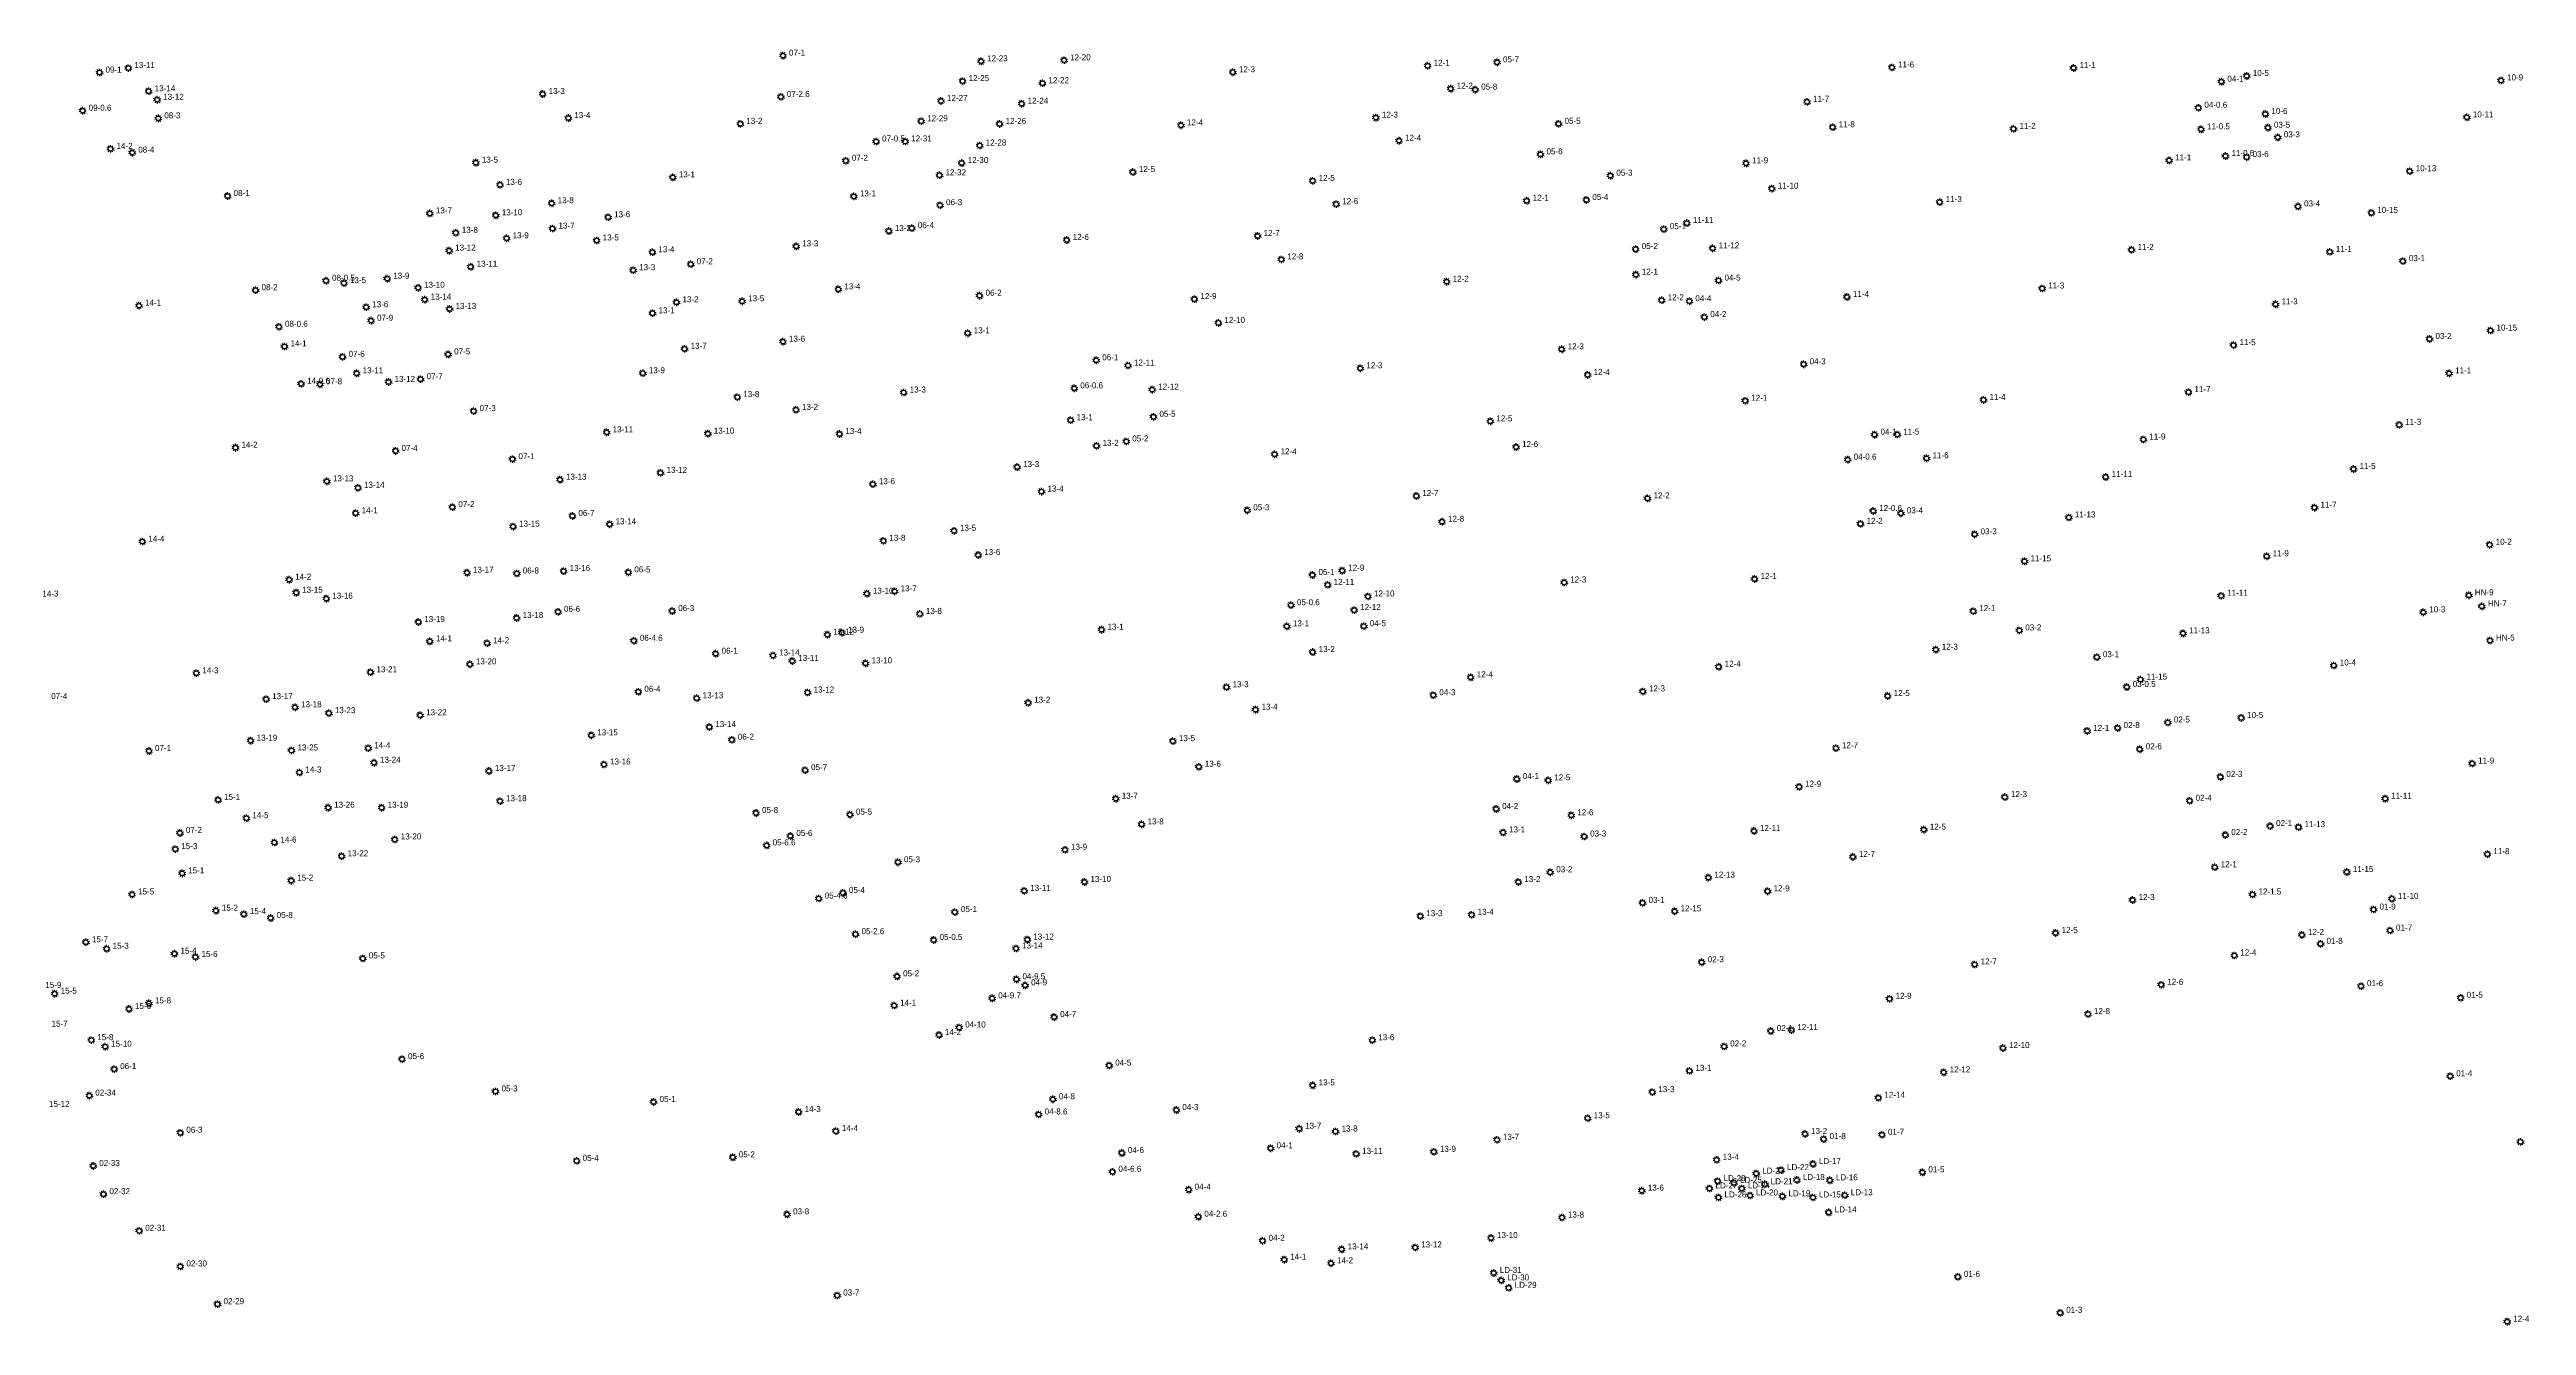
# Model space of a CAD drawing. Extents: x 486468 to 494393, y 5455952 to 5461583.
# Drawn here: x 490423 to 491247, y 5457778 to 5458203 of the extents above; entities that cross this region are included whole.
import ezdxf

# ---------------------------------------------------------------- set-up
doc = ezdxf.new("R2010")
doc.units = 0
doc.layers.add('Level 0', color=7, linetype='Continuous')
doc.layers.add('StreetLightingPoles', color=7, linetype='Continuous')

# ---------------------------------------------------------------- blocks, each defined once
blk = doc.blocks.new('Light')
at = {"layer": 'Level 0'}
for p, q in [((-0.71, 0.23), (-1.19, 0.39)), ((-0.44, 0.61), (-0.73, 1.01)), ((0, 0.75), (0, 1.25)), ((0.44, 0.61), (0.73, 1.01)), ((0.71, 0.23), (1.19, 0.39)), ((-0.71, -0.23), (-1.19, -0.39)), ((-0.44, -0.61), (-0.73, -1.01)), ((0, -0.75), (0, -1.25)), ((0.44, -0.61), (0.73, -1.01)), ((0.71, -0.23), (1.19, -0.39))]:
    blk.add_line(p, q, dxfattribs=at)
blk.add_circle((0, 0), 0.75, dxfattribs=at)

msp = doc.modelspace()

# ---------------------------------------------------------------- block references
at = {"layer": 'StreetLightingPoles'}
for p in [(490666.889, 5458200.685), (490760.394, 5458199.166), (490439.542, 5458195.063), (490449.125, 5458196.542), (490726.647, 5458192.21), (490732.789, 5458198.795), (490753.19, 5458191.531), (490816.544, 5458195.169), (490881.332, 5458197.321), (490904.402, 5458198.491), (491035.776, 5458196.762), (491096.181, 5458196.565), (491145.356, 5458192.048), (491153.795, 5458193.913), (491238.385, 5458192.448), (490455.906, 5458188.858), (490458.73, 5458186.037), (490586.955, 5458187.932), (490666.193, 5458186.97), (490719.455, 5458185.624), (490746.273, 5458184.725), (490889.005, 5458189.719), (490897.126, 5458189.395), (491007.535, 5458185.327), (491137.704, 5458183.346), (490433.938, 5458182.371), (490459.121, 5458179.832), (490595.498, 5458179.932), (490652.691, 5458178.006), (490712.863, 5458178.888), (490738.932, 5458177.99), (490799.269, 5458177.539), (490864.092, 5458180.071), (490924.872, 5458178.011), (491016.068, 5458176.889), (491076.194, 5458176.329), (491138.586, 5458176.199), (491159.997, 5458181.287), (491160.831, 5458176.731), (491227.008, 5458180.153), (490443.214, 5458169.686), (490450.432, 5458168.446), (490697.864, 5458172.138), (490707.528, 5458172.154), (490732.34, 5458170.805), (490871.823, 5458172.399), (490918.865, 5458167.866), (491146.723, 5458167.299), (491153.739, 5458166.945), (491164.113, 5458173.511), (490564.726, 5458165.106), (490572.743, 5458157.719), (490630.253, 5458160.206), (490687.796, 5458165.729), (490718.948, 5458160.923), (490726.347, 5458164.968), (490783.284, 5458161.972), (490843.073, 5458159.05), (490942.112, 5458160.773), (490987.25, 5458164.881), (491127.974, 5458165.854), (491207.993, 5458162.255), (490482.165, 5458154.005), (490589.952, 5458151.601), (490690.48, 5458153.878), (490719.147, 5458150.968), (490850.894, 5458151.301), (490914.288, 5458152.437), (490934.1, 5458152.714), (490995.823, 5458156.475), (491051.667, 5458151.991), (491170.862, 5458150.552), (490549.429, 5458148.226), (490558.062, 5458141.783), (490571.355, 5458147.592), (490590.208, 5458143.187), (490608.725, 5458146.971), (490702.103, 5458142.362), (490709.744, 5458143.329), (490959.903, 5458142.993), (490967.537, 5458145.013), (491195.213, 5458148.403), (490555.84, 5458135.852), (490574.967, 5458139.925), (490604.931, 5458139.245), (490623.461, 5458135.321), (490671.297, 5458137.265), (490761.285, 5458139.396), (490824.763, 5458140.74), (490950.544, 5458136.359), (490976.115, 5458136.602), (491115.478, 5458136.096), (491181.406, 5458135.428), (490514.912, 5458125.837), (490520.85, 5458125.043), (490535.259, 5458126.511), (490563.02, 5458130.484), (490617.063, 5458129.353), (490636.215, 5458131.335), (490832.65, 5458132.913), (490887.653, 5458125.53), (490950.575, 5458127.88), (490978.079, 5458125.901), (491205.723, 5458132.352), (490452.667, 5458117.565), (490491.449, 5458122.689), (490528.267, 5458117.047), (490545.519, 5458123.499), (490547.714, 5458119.563), (490631.454, 5458118.674), (490653.314, 5458119.01), (490685.301, 5458123.001), (490732.276, 5458120.867), (490803.745, 5458119.73), (490959.197, 5458119.361), (490968.379, 5458119.038), (491020.783, 5458120.443), (491085.744, 5458123.267), (491163.374, 5458117.997), (490499.243, 5458110.528), (490529.882, 5458112.565), (490555.983, 5458116.458), (490623.503, 5458115.043), (490728.35, 5458108.378), (490811.72, 5458111.814), (490973.351, 5458113.751), (491234.856, 5458109.274), (490501.086, 5458103.988), (490520.396, 5458100.531), (490555.506, 5458101.349), (490634.162, 5458103.193), (490666.884, 5458105.566), (490925.933, 5458103.045), (491149.396, 5458104.422), (491214.572, 5458106.491), (490525.073, 5458095.046), (490535.674, 5458092.193), (490546.346, 5458093.087), (490620.267, 5458095.102), (490771.093, 5458099.396), (490781.656, 5458097.641), (490858.934, 5458096.728), (490934.556, 5458094.525), (491006.392, 5458098.07), (491221.098, 5458095.042), (490506.604, 5458091.583), (490512.885, 5458091.395), (490651.687, 5458087.13), (490707.062, 5458088.673), (490763.79, 5458090.066), (490789.707, 5458089.636), (490986.958, 5458085.909), (491066.233, 5458086.213), (491134.389, 5458088.79), (490563.983, 5458082.483), (490608.238, 5458075.432), (490671.216, 5458082.904), (490762.587, 5458079.477), (490790.119, 5458080.6), (490902.184, 5458079.107), (491204.493, 5458077.919), (490484.782, 5458070.331), (490538.034, 5458069.251), (490641.886, 5458075.011), (490685.665, 5458074.887), (490771.193, 5458070.937), (490781.082, 5458072.393), (490830.422, 5458068.097), (490910.751, 5458070.542), (491029.978, 5458074.666), (491037.526, 5458074.696), (491119.382, 5458073.043), (490515.179, 5458059.123), (490576.902, 5458066.512), (490592.712, 5458059.688), (490626.157, 5458061.944), (490744.781, 5458063.879), (491021.046, 5458066.358), (491047.26, 5458066.8), (491106.886, 5458060.554), (491189.3, 5458063.217), (490525.519, 5458056.977), (490696.804, 5458058.193), (490752.867, 5458055.729), (490877.542, 5458054.272), (490954.475, 5458053.461), (490524.741, 5458048.541), (490556.918, 5458050.554), (490577.115, 5458044.093), (490596.85, 5458047.625), (490609.206, 5458044.86), (490723.781, 5458042.692), (490821.326, 5458049.516), (490886.114, 5458045.702), (491025.323, 5458045.005), (491029.547, 5458049.26), (491038.743, 5458048.515), (491094.607, 5458047.12), (491176.305, 5458050.406), (490453.805, 5458039.108), (490700.266, 5458039.368), (490731.834, 5458034.638), (491063.262, 5458041.53), (491160.435, 5458034.212), (491234.589, 5458038.032), (490502.614, 5458026.443), (490561.797, 5458028.777), (490578.357, 5458028.494), (490593.94, 5458029.284), (490615.446, 5458028.858), (490843.011, 5458027.982), (490852.901, 5458029.436), (490990.077, 5458026.67), (491079.863, 5458032.549), (490504.957, 5458022.106), (490514.975, 5458020.13), (490694.808, 5458021.783), (490704.027, 5458022.581), (490835.862, 5458017.95), (490848.08, 5458024.707), (490861.473, 5458020.867), (490926.756, 5458025.495), (491145.274, 5458021.069), (491227.656, 5458021.245), (490545.578, 5458012.35), (490578.297, 5458013.704), (490592.06, 5458015.74), (490630.038, 5458016.004), (490712.402, 5458015.056), (490772.836, 5458009.821), (490834.503, 5458010.908), (490856.879, 5458016.323), (490860.099, 5458010.966), (491062.801, 5458015.968), (491078.129, 5458009.549), (491212.491, 5458015.595), (491232, 5458017.552), (490549.428, 5458005.909), (490568.467, 5458005.302), (490617.294, 5458006.107), (490644.49, 5458001.811), (490663.592, 5458001.227), (490681.632, 5458008.144), (490686.522, 5458008.796), (490843.099, 5458002.36), (491050.357, 5458003.178), (491132.611, 5458008.591), (491234.68, 5458006.196), (490471.746, 5457995.341), (490529.673, 5457995.658), (490562.752, 5457998.307), (490669.974, 5457999.414), (490694.36, 5457998.616), (490895.661, 5457993.972), (490978.143, 5457997.472), (491103.929, 5458000.656), (491118.438, 5457993.219), (491182.73, 5457997.895), (490494.97, 5457986.712), (490618.783, 5457989.158), (490638.192, 5457987.023), (490675.08, 5457988.913), (490748.432, 5457985.513), (490814.42, 5457990.68), (490883.21, 5457988.033), (490952.933, 5457989.27), (491034.335, 5457987.76), (491113.889, 5457990.738), (490504.592, 5457984.001), (490515.84, 5457982.049), (490546.185, 5457981.345), (490642.377, 5457977.423), (490824.084, 5457983.208), (491110.836, 5457977.101), (491127.538, 5457978.954), (491151.934, 5457980.47), (490456.034, 5457969.471), (490489.828, 5457972.899), (490503.424, 5457969.642), (490528.919, 5457970.408), (490603.119, 5457974.693), (490649.883, 5457973.197), (490796.6, 5457972.748), (491017.137, 5457970.402), (491100.705, 5457976.141), (491118.196, 5457970.039), (490506.033, 5457962.314), (490530.865, 5457965.569), (490569.075, 5457962.806), (490607.356, 5457964.993), (490674.246, 5457963.091), (490805.201, 5457964.21), (490911.005, 5457960.146), (491145.009, 5457960.847), (491228.755, 5457965.288), (490478.992, 5457953.209), (490572.771, 5457952.786), (490777.586, 5457953.612), (490921.445, 5457959.698), (491004.883, 5457957.566), (491073.343, 5457954.145), (491134.78, 5457952.917), (491199.826, 5457953.618), (490488.404, 5457947.132), (490515.587, 5457950.621), (490533.391, 5457950.617), (490657.92, 5457948.855), (490689.158, 5457948.316), (490786.184, 5457945.059), (490904.114, 5457950.192), (490929.109, 5457948.082), (491161.555, 5457944.502), (491171.002, 5457944.142), (490464.757, 5457936.834), (490466.282, 5457942.213), (490497.721, 5457939.037), (490537.754, 5457940.054), (490661.477, 5457938.074), (490669.348, 5457941.185), (490760.721, 5457936.621), (490906.421, 5457942.38), (490933.377, 5457941.031), (490989.88, 5457942.875), (491046.363, 5457943.329), (491146.665, 5457941.552), (490467.035, 5457928.786), (490520.075, 5457934.482), (490705.142, 5457932.478), (490922.109, 5457929.145), (490974.696, 5457927.372), (491022.778, 5457934.241), (491143.147, 5457930.836), (491187.078, 5457929.212), (491233.837, 5457935.165), (490450.383, 5457921.765), (490503.302, 5457926.371), (490678.782, 5457920.413), (490686.845, 5457922.278), (490747.138, 5457922.949), (490767.168, 5457925.907), (490911.48, 5457925.889), (490952.802, 5457918.957), (490994.395, 5457922.831), (491115.808, 5457919.898), (491155.702, 5457921.752), (491202.06, 5457920.29), (490478.253, 5457916.376), (490487.565, 5457915.233), (490496.494, 5457913.947), (490724.08, 5457915.897), (490878.885, 5457914.548), (490895.959, 5457915.005), (490963.48, 5457916.173), (491195.96, 5457916.748), (490435.017, 5457905.887), (490441.929, 5457903.709), (490691.02, 5457908.557), (490716.995, 5457906.627), (490744.424, 5457903.806), (490748.149, 5457906.758), (491090.198, 5457908.969), (491172.139, 5457908.306), (491178.345, 5457905.342), (491201.447, 5457909.771), (490464.477, 5457902.058), (490471.471, 5457900.984), (490527.13, 5457900.493), (490704.847, 5457894.527), (490972.483, 5457899.22), (491063.286, 5457898.493), (491149.655, 5457901.464), (490424.632, 5457888.778), (490736.477, 5457887.217), (490744.551, 5457893.554), (490747.431, 5457891.524), (491034.95, 5457887.071), (491125.333, 5457891.734), (491191.805, 5457891.272), (491224.958, 5457887.396), (490449.342, 5457883.681), (490455.987, 5457885.553), (490703.858, 5457884.82), (490757.086, 5457881.012), (491100.968, 5457881.987), (490436.819, 5457873.317), (490441.441, 5457871.132), (490718.796, 5457875.047), (490725.491, 5457877.529), (490862.911, 5457873.301), (490979.954, 5457871.218), (490995.47, 5457876.341), (491002.294, 5457876.652), (491072.708, 5457870.682), (490444.427, 5457863.688), (490540.188, 5457867.007), (490775.396, 5457864.878), (490968.404, 5457863.114), (491053.001, 5457862.611), (491221.47, 5457861.335), (490436.158, 5457854.879), (490571.276, 5457856.262), (490756.666, 5457853.654), (490843.096, 5457858.289), (490956.061, 5457856.03), (491031.243, 5457854.141), (490623.847, 5457852.769), (490672.083, 5457849.435), (490751.94, 5457848.603), (490797.748, 5457850.102), (490934.577, 5457847.371), (490466.43, 5457842.522), (490684.485, 5457843.06), (490829.095, 5457837.361), (490838.586, 5457843.867), (490850.697, 5457842.938), (490904.381, 5457840.175), (491006.873, 5457842.129), (491013.066, 5457840.412), (491032.443, 5457841.842), (491244.834, 5457839.505), (490437.456, 5457831.489), (490598.272, 5457833.175), (490650.207, 5457834.346), (490776.474, 5457829.537), (490779.609, 5457835.796), (490857.536, 5457835.513), (490883.404, 5457836.181), (490977.489, 5457833.529), (490990.624, 5457828.964), (490998.873, 5457830.087), (491009.486, 5457832.14), (491045.899, 5457829.37), (490440.849, 5457822.106), (490801.856, 5457823.608), (490952.558, 5457823.279), (490975.063, 5457824.003), (490977.782, 5457826.437), (490978.063, 5457821.008), (490983.219, 5457825.875), (490985.843, 5457824.003), (490988.562, 5457821.663), (490993.436, 5457825.407), (490999.341, 5457821.382), (491004.144, 5457826.805), (491009.486, 5457821.001), (491015.111, 5457826.711), (491020.079, 5457821.75), (490668.263, 5457815.407), (490805.054, 5457814.6), (490925.998, 5457814.328), (491014.736, 5457816.04), (490452.754, 5457809.924), (490826.432, 5457806.603), (490852.743, 5457803.75), (490877.196, 5457804.382), (490902.427, 5457807.532), (490466.457, 5457798.064), (490833.615, 5457800.329), (490849.171, 5457799.123), (490903.321, 5457795.89), (490684.925, 5457788.405), (490905.804, 5457793.425), (490908.286, 5457790.959), (491057.702, 5457794.611), (490478.797, 5457785.526), (491091.746, 5457782.642), (491240.427, 5457779.702)]:
    msp.add_blockref('Light', p, dxfattribs=at)

# ---------------------------------------------------------------- texts
for s, p in [('07-1', (490668.889, 5458200.685)), ('12-23', (490734.789, 5458198.795)), ('12-20', (490762.394, 5458199.166)), ('05-7', (490906.402, 5458198.491)), ('09-1', (490441.542, 5458195.063)), ('13-11', (490451.125, 5458196.542)), ('12-25', (490728.647, 5458192.21)), ('12-22', (490755.19, 5458191.531)), ('12-3', (490818.544, 5458195.169)), ('12-1', (490883.332, 5458197.321)), ('11-6', (491037.776, 5458196.762)), ('11-1', (491098.181, 5458196.565)), ('04-1', (491147.356, 5458192.048)), ('10-5', (491155.795, 5458193.913)), ('10-9', (491240.385, 5458192.448)), ('09-0.6', (490435.938, 5458182.371)), ('13-14', (490457.906, 5458188.858)), ('13-12', (490460.73, 5458186.037)), ('13-3', (490588.955, 5458187.932)), ('07-2.6', (490668.193, 5458186.97)), ('12-27', (490721.455, 5458185.624)), ('12-24', (490748.273, 5458184.725)), ('12-2', (490891.005, 5458189.719)), ('05-8', (490899.126, 5458189.395)), ('11-7', (491009.535, 5458185.327)), ('04-0.6', (491139.704, 5458183.346)), ('08-3', (490461.121, 5458179.832)), ('13-4', (490597.498, 5458179.932)), ('13-2', (490654.691, 5458178.006)), ('12-29', (490714.863, 5458178.888)), ('12-26', (490740.932, 5458177.99)), ('12-4', (490801.269, 5458177.539)), ('12-3', (490866.092, 5458180.071)), ('05-5', (490926.872, 5458178.011)), ('11-8', (491018.068, 5458176.889)), ('11-2', (491078.194, 5458176.329)), ('11-0.5', (491140.586, 5458176.199)), ('10-6', (491161.997, 5458181.287)), ('03-5', (491162.831, 5458176.731)), ('03-3', (491166.113, 5458173.511)), ('10-11', (491229.008, 5458180.153)), ('14-2', (490445.214, 5458169.686)), ('08-4', (490452.432, 5458168.446)), ('07-2', (490689.796, 5458165.729)), ('07-0.5', (490699.864, 5458172.138)), ('12-31', (490709.528, 5458172.154)), ('12-28', (490734.34, 5458170.805)), ('12-4', (490873.823, 5458172.399)), ('05-6', (490920.865, 5458167.866)), ('11-1', (491129.974, 5458165.854)), ('11-0.6', (491148.723, 5458167.299)), ('03-6', (491155.739, 5458166.945)), ('13-5', (490566.726, 5458165.106)), ('13-6', (490574.743, 5458157.719)), ('13-1', (490632.253, 5458160.206)), ('12-32', (490720.948, 5458160.923)), ('12-30', (490728.347, 5458164.968)), ('12-5', (490785.284, 5458161.972)), ('12-5', (490845.073, 5458159.05)), ('05-3', (490944.112, 5458160.773)), ('11-9', (490989.25, 5458164.881)), ('10-13', (491209.993, 5458162.255)), ('08-1', (490484.165, 5458154.005)), ('13-8', (490591.952, 5458151.601)), ('13-1', (490692.48, 5458153.878)), ('06-3', (490721.147, 5458150.968)), ('12-6', (490852.894, 5458151.301)), ('12-1', (490916.288, 5458152.437)), ('05-4', (490936.1, 5458152.714)), ('11-10', (490997.823, 5458156.475)), ('11-3', (491053.667, 5458151.991)), ('03-4', (491172.862, 5458150.552)), ('13-7', (490551.429, 5458148.226)), ('13-8', (490560.062, 5458141.783)), ('13-10', (490573.355, 5458147.592)), ('13-7', (490592.208, 5458143.187)), ('13-6', (490610.725, 5458146.971)), ('13-2', (490704.103, 5458142.362)), ('06-4', (490711.744, 5458143.329)), ('12-7', (490826.763, 5458140.74)), ('05-1', (490961.903, 5458142.993)), ('11-11', (490969.537, 5458145.013)), ('10-15', (491197.213, 5458148.403)), ('13-12', (490557.84, 5458135.852)), ('13-9', (490576.967, 5458139.925)), ('13-5', (490606.931, 5458139.245)), ('13-4', (490625.461, 5458135.321)), ('13-3', (490673.297, 5458137.265)), ('12-6', (490763.285, 5458139.396)), ('12-8', (490834.65, 5458132.913)), ('05-2', (490952.544, 5458136.359)), ('11-12', (490978.115, 5458136.602)), ('11-2', (491117.478, 5458136.096)), ('11-1', (491183.406, 5458135.428)), ('03-1', (491207.723, 5458132.352)), ('08-0.5', (490516.912, 5458125.837)), ('13-5', (490522.85, 5458125.043)), ('13-9', (490537.259, 5458126.511)), ('13-11', (490565.02, 5458130.484)), ('13-3', (490619.063, 5458129.353)), ('07-2', (490638.215, 5458131.335)), ('12-2', (490889.653, 5458125.53)), ('12-1', (490952.575, 5458127.88)), ('04-5', (490980.079, 5458125.901)), ('14-1', (490454.667, 5458117.565)), ('08-2', (490493.449, 5458122.689)), ('13-6', (490530.267, 5458117.047)), ('13-10', (490547.519, 5458123.499)), ('13-14', (490549.714, 5458119.563)), ('13-13', (490557.983, 5458116.458)), ('13-2', (490633.454, 5458118.674)), ('13-5', (490655.314, 5458119.01)), ('13-4', (490687.301, 5458123.001)), ('06-2', (490734.276, 5458120.867)), ('12-9', (490805.745, 5458119.73)), ('12-2', (490961.197, 5458119.361)), ('04-4', (490970.379, 5458119.038)), ('11-4', (491022.783, 5458120.443)), ('11-3', (491087.744, 5458123.267)), ('11-3', (491165.374, 5458117.997)), ('08-0.6', (490501.243, 5458110.528)), ('07-9', (490531.882, 5458112.565)), ('13-1', (490625.503, 5458115.043)), ('13-1', (490730.35, 5458108.378)), ('12-10', (490813.72, 5458111.814)), ('04-2', (490975.351, 5458113.751)), ('10-15', (491236.856, 5458109.274)), ('14-1', (490503.086, 5458103.988)), ('07-6', (490522.396, 5458100.531)), ('07-5', (490557.506, 5458101.349)), ('13-7', (490636.162, 5458103.193)), ('13-6', (490668.884, 5458105.566)), ('06-1', (490773.093, 5458099.396)), ('12-3', (490927.933, 5458103.045)), ('11-5', (491151.396, 5458104.422)), ('03-2', (491216.572, 5458106.491)), ('14-0.6', (490508.604, 5458091.583)), ('07-8', (490514.885, 5458091.395)), ('13-11', (490527.073, 5458095.046)), ('13-12', (490537.674, 5458092.193)), ('07-7', (490548.346, 5458093.087)), ('13-9', (490622.267, 5458095.102)), ('12-11', (490783.656, 5458097.641)), ('12-3', (490860.934, 5458096.728)), ('12-4', (490936.556, 5458094.525)), ('04-3', (491008.392, 5458098.07)), ('11-1', (491223.098, 5458095.042)), ('13-8', (490653.687, 5458087.13)), ('13-2', (490673.216, 5458082.904)), ('13-3', (490709.062, 5458088.673)), ('06-0.6', (490765.79, 5458090.066)), ('12-12', (490791.707, 5458089.636)), ('12-1', (490988.958, 5458085.909)), ('11-4', (491068.233, 5458086.213)), ('11-7', (491136.389, 5458088.79)), ('07-3', (490565.983, 5458082.483)), ('13-11', (490610.238, 5458075.432)), ('13-10', (490643.886, 5458075.011)), ('13-4', (490687.665, 5458074.887)), ('13-1', (490764.587, 5458079.477)), ('05-5', (490792.119, 5458080.6)), ('12-5', (490904.184, 5458079.107)), ('04-1', (491031.978, 5458074.666)), ('11-5', (491039.526, 5458074.696)), ('11-3', (491206.493, 5458077.919)), ('14-2', (490486.782, 5458070.331)), ('07-4', (490540.034, 5458069.251)), ('07-1', (490578.902, 5458066.512)), ('13-2', (490773.193, 5458070.937)), ('05-2', (490783.082, 5458072.393)), ('12-4', (490832.422, 5458068.097)), ('12-6', (490912.751, 5458070.542)), ('04-0.6', (491023.046, 5458066.358)), ('11-6', (491049.26, 5458066.8)), ('11-9', (491121.382, 5458073.043)), ('13-13', (490517.179, 5458059.123)), ('13-13', (490594.712, 5458059.688)), ('13-12', (490628.157, 5458061.944)), ('13-6', (490698.804, 5458058.193)), ('13-3', (490746.781, 5458063.879)), ('11-11', (491108.886, 5458060.554)), ('11-5', (491191.3, 5458063.217)), ('13-14', (490527.519, 5458056.977)), ('07-2', (490558.918, 5458050.554)), ('13-4', (490754.867, 5458055.729)), ('12-7', (490879.542, 5458054.272)), ('12-2', (490956.475, 5458053.461)), ('11-7', (491178.305, 5458050.406)), ('14-1', (490526.741, 5458048.541)), ('13-15', (490579.115, 5458044.093)), ('06-7', (490598.85, 5458047.625)), ('13-14', (490611.206, 5458044.86)), ('13-5', (490725.781, 5458042.692)), ('05-3', (490823.326, 5458049.516)), ('12-8', (490888.114, 5458045.702)), ('12-2', (491027.323, 5458045.005)), ('12-0.6', (491031.547, 5458049.26)), ('03-4', (491040.743, 5458048.515)), ('11-13', (491096.607, 5458047.12)), ('14-4', (490455.805, 5458039.108)), ('13-8', (490702.266, 5458039.368)), ('13-6', (490733.834, 5458034.638)), ('03-3', (491065.262, 5458041.53)), ('11-9', (491162.435, 5458034.212)), ('10-2', (491236.589, 5458038.032)), ('14-2', (490504.614, 5458026.443)), ('13-17', (490563.797, 5458028.777)), ('06-8', (490580.357, 5458028.494)), ('13-16', (490595.94, 5458029.284)), ('06-5', (490617.446, 5458028.858)), ('05-1', (490845.011, 5458027.982)), ('12-9', (490854.901, 5458029.436)), ('12-3', (490928.756, 5458025.495)), ('12-1', (490992.077, 5458026.67)), ('11-15', (491081.863, 5458032.549)), ('14-3', (490420.533, 5458020.808)), ('13-15', (490506.957, 5458022.106)), ('13-16', (490516.975, 5458020.13)), ('13-10', (490696.808, 5458021.783)), ('13-7', (490706.027, 5458022.581)), ('05-0.6', (490837.862, 5458017.95)), ('12-11', (490850.08, 5458024.707)), ('12-10', (490863.473, 5458020.867)), ('11-11', (491147.274, 5458021.069)), ('HN-9', (491229.656, 5458021.245)), ('HN-7', (491234, 5458017.552)), ('13-19', (490547.578, 5458012.35)), ('13-18', (490580.297, 5458013.704)), ('06-6', (490594.06, 5458015.74)), ('06-3', (490632.038, 5458016.004)), ('13-9', (490688.522, 5458008.796)), ('13-8', (490714.402, 5458015.056)), ('13-1', (490774.836, 5458009.821)), ('13-1', (490836.503, 5458010.908)), ('12-12', (490858.879, 5458016.323)), ('04-5', (490862.099, 5458010.966)), ('12-1', (491064.801, 5458015.968)), ('03-2', (491080.129, 5458009.549)), ('11-13', (491134.611, 5458008.591)), ('10-3', (491214.491, 5458015.595)), ('14-1', (490551.428, 5458005.909)), ('14-2', (490570.467, 5458005.302)), ('06-4.6', (490619.294, 5458006.107)), ('06-1', (490646.49, 5458001.811)), ('13-14', (490665.592, 5458001.227)), ('13-12', (490683.632, 5458008.144)), ('13-2', (490845.099, 5458002.36)), ('12-3', (491052.357, 5458003.178)), ('03-1', (491105.929, 5458000.656)), ('HN-5', (491236.68, 5458006.196)), ('14-3', (490473.746, 5457995.341)), ('13-21', (490531.673, 5457995.658)), ('13-20', (490564.752, 5457998.307)), ('13-11', (490671.974, 5457999.414)), ('13-10', (490696.36, 5457998.616)), ('12-4', (490897.661, 5457993.972)), ('12-4', (490980.143, 5457997.472)), ('11-15', (491120.438, 5457993.219)), ('10-4', (491184.73, 5457997.895)), ('07-4', (490423.49, 5457986.733)), ('13-17', (490496.97, 5457986.712)), ('13-18', (490506.592, 5457984.001)), ('06-4', (490620.783, 5457989.158)), ('13-13', (490640.192, 5457987.023)), ('13-12', (490677.08, 5457988.913)), ('13-2', (490750.432, 5457985.513)), ('13-3', (490816.42, 5457990.68)), ('04-3', (490885.21, 5457988.033)), ('12-3', (490954.933, 5457989.27)), ('12-5', (491036.335, 5457987.76)), ('03-0.5', (491115.889, 5457990.738)), ('13-23', (490517.84, 5457982.049)), ('13-22', (490548.185, 5457981.345)), ('13-14', (490644.377, 5457977.423)), ('13-4', (490826.084, 5457983.208)), ('12-1', (491102.705, 5457976.141)), ('02-8', (491112.836, 5457977.101)), ('02-5', (491129.538, 5457978.954)), ('10-5', (491153.934, 5457980.47)), ('07-1', (490458.034, 5457969.471)), ('13-19', (490491.828, 5457972.899)), ('13-25', (490505.424, 5457969.642)), ('14-4', (490530.919, 5457970.408)), ('13-15', (490605.119, 5457974.693)), ('06-2', (490651.883, 5457973.197)), ('13-5', (490798.6, 5457972.748)), ('12-7', (491019.137, 5457970.402)), ('02-6', (491120.196, 5457970.039)), ('14-3', (490508.033, 5457962.314)), ('13-24', (490532.865, 5457965.569)), ('13-17', (490571.075, 5457962.806)), ('13-16', (490609.356, 5457964.993)), ('05-7', (490676.246, 5457963.091)), ('13-6', (490807.201, 5457964.21)), ('04-1', (490913.005, 5457960.146)), ('12-5', (490923.445, 5457959.698)), ('02-3', (491147.009, 5457960.847)), ('11-9', (491230.755, 5457965.288)), ('15-1', (490480.992, 5457953.209)), ('13-18', (490574.771, 5457952.786)), ('13-7', (490779.586, 5457953.612)), ('12-9', (491006.883, 5457957.566)), ('12-3', (491075.343, 5457954.145)), ('02-4', (491136.78, 5457952.917)), ('11-11', (491201.826, 5457953.618)), ('14-5', (490490.404, 5457947.132)), ('13-26', (490517.587, 5457950.621)), ('13-19', (490535.391, 5457950.617)), ('05-8', (490659.92, 5457948.855)), ('05-5', (490691.158, 5457948.316)), ('13-8', (490788.184, 5457945.059)), ('04-2', (490906.114, 5457950.192)), ('12-6', (490931.109, 5457948.082)), ('12-11', (490991.88, 5457942.875)), ('12-5', (491048.363, 5457943.329)), ('02-1', (491163.555, 5457944.502)), ('11-13', (491173.002, 5457944.142)), ('15-3', (490466.757, 5457936.834)), ('07-2', (490468.282, 5457942.213)), ('14-6', (490499.721, 5457939.037)), ('13-22', (490522.075, 5457934.482)), ('13-20', (490539.754, 5457940.054)), ('05-6.6', (490663.477, 5457938.074)), ('05-6', (490671.348, 5457941.185)), ('13-9', (490762.721, 5457936.621)), ('13-1', (490908.421, 5457942.38)), ('03-3', (490935.377, 5457941.031)), ('02-2', (491148.665, 5457941.552)), ('11-8', (491235.837, 5457935.165)), ('15-1', (490469.035, 5457928.786)), ('15-2', (490505.302, 5457926.371)), ('05-3', (490707.142, 5457932.478)), ('03-2', (490924.109, 5457929.145)), ('12-13', (490976.696, 5457927.372)), ('12-7', (491024.778, 5457934.241)), ('12-1', (491145.147, 5457930.836)), ('11-15', (491189.078, 5457929.212)), ('15-5', (490452.383, 5457921.765)), ('05-4.6', (490680.782, 5457920.413)), ('05-4', (490688.845, 5457922.278)), ('13-11', (490749.138, 5457922.949)), ('13-10', (490769.168, 5457925.907)), ('13-2', (490913.48, 5457925.889)), ('03-1', (490954.802, 5457918.957)), ('12-9', (490996.395, 5457922.831)), ('12-3', (491117.808, 5457919.898)), ('12-1.5', (491157.702, 5457921.752)), ('11-10', (491204.06, 5457920.29)), ('15-2', (490480.253, 5457916.376)), ('15-4', (490489.565, 5457915.233)), ('05-8', (490498.494, 5457913.947)), ('05-1', (490726.08, 5457915.897)), ('13-3', (490880.885, 5457914.548)), ('13-4', (490897.959, 5457915.005)), ('12-15', (490965.48, 5457916.173)), ('01-9', (491197.96, 5457916.748)), ('01-7', (491203.447, 5457909.771)), ('15-7', (490437.017, 5457905.887)), ('15-3', (490443.929, 5457903.709)), ('15-4', (490466.477, 5457902.058)), ('05-2.6', (490693.02, 5457908.557)), ('05-0.5', (490718.995, 5457906.627)), ('13-14', (490746.424, 5457903.806)), ('13-12', (490750.149, 5457906.758)), ('12-5', (491092.198, 5457908.969)), ('12-2', (491174.139, 5457908.306)), ('01-8', (491180.345, 5457905.342)), ('15-6', (490473.471, 5457900.984)), ('05-5', (490529.13, 5457900.493)), ('05-2', (490706.847, 5457894.527)), ('04-9.5', (490746.551, 5457893.554)), ('02-3', (490974.483, 5457899.22)), ('12-7', (491065.286, 5457898.493)), ('12-4', (491151.655, 5457901.464)), ('15-9', (490421.548, 5457890.709)), ('15-5', (490426.632, 5457888.778)), ('15-8', (490457.987, 5457885.553)), ('04-9.7', (490738.477, 5457887.217)), ('04-9', (490749.431, 5457891.524)), ('12-9', (491036.95, 5457887.071)), ('12-6', (491127.333, 5457891.734)), ('01-6', (491193.805, 5457891.272)), ('01-5', (491226.958, 5457887.396)), ('15-7', (490423.595, 5457877.836)), ('15-6', (490451.342, 5457883.681)), ('14-1', (490705.858, 5457884.82)), ('04-10', (490727.491, 5457877.529)), ('04-7', (490759.086, 5457881.012)), ('12-8', (491102.968, 5457881.987)), ('15-8', (490438.819, 5457873.317)), ('15-10', (490443.441, 5457871.132)), ('14-2', (490720.796, 5457875.047)), ('13-6', (490864.911, 5457873.301)), ('02-2', (490981.954, 5457871.218)), ('02-1', (490997.47, 5457876.341)), ('12-11', (491004.294, 5457876.652)), ('12-10', (491074.708, 5457870.682)), ('06-1', (490446.427, 5457863.688)), ('05-6', (490542.188, 5457867.007)), ('04-5', (490777.396, 5457864.878)), ('13-1', (490970.404, 5457863.114)), ('12-12', (491055.001, 5457862.611)), ('01-4', (491223.47, 5457861.335)), ('02-34', (490438.158, 5457854.879)), ('05-3', (490573.276, 5457856.262)), ('05-1', (490625.847, 5457852.769)), ('04-8', (490758.666, 5457853.654)), ('13-5', (490845.096, 5457858.289)), ('13-3', (490958.061, 5457856.03)), ('12-14', (491033.243, 5457854.141)), ('15-12', (490422.749, 5457851.13)), ('14-3', (490674.083, 5457849.435)), ('04-8.6', (490753.94, 5457848.603)), ('04-3', (490799.748, 5457850.102)), ('13-7', (490840.586, 5457843.867)), ('13-5', (490936.577, 5457847.371)), ('06-3', (490468.43, 5457842.522)), ('14-4', (490686.485, 5457843.06)), ('04-6', (490781.609, 5457835.796)), ('04-1', (490831.095, 5457837.361)), ('13-8', (490852.697, 5457842.938)), ('13-9', (490885.404, 5457836.181)), ('13-7', (490906.381, 5457840.175)), ('13-2', (491008.873, 5457842.129)), ('01-8', (491015.066, 5457840.412)), ('01-7', (491034.443, 5457841.842)), ('02-33', (490439.456, 5457831.489)), ('05-4', (490600.272, 5457833.175)), ('05-2', (490652.207, 5457834.346)), ('04-6.6', (490778.474, 5457829.537)), ('13-11', (490859.536, 5457835.513)), ('13-4', (490979.489, 5457833.529)), ('LD-23', (490992.624, 5457828.964)), ('LD-22', (491000.873, 5457830.087)), ('LD-17', (491011.486, 5457832.14)), ('01-5', (491047.899, 5457829.37)), ('02-32', (490442.849, 5457822.106)), ('04-4', (490803.856, 5457823.608)), ('13-6', (490954.558, 5457823.279)), ('LD-27', (490977.063, 5457824.003)), ('LD-28', (490979.782, 5457826.437)), ('LD-26', (490980.063, 5457821.008)), ('LD-25', (490985.219, 5457825.875)), ('LD-24', (490987.843, 5457824.003)), ('LD-20', (490990.562, 5457821.663)), ('LD-21', (490995.436, 5457825.407)), ('LD-19', (491001.341, 5457821.382)), ('LD-18', (491006.144, 5457826.805)), ('LD-15', (491011.486, 5457821.001)), ('LD-16', (491017.111, 5457826.711)), ('LD-13', (491022.079, 5457821.75)), ('03-8', (490670.263, 5457815.407)), ('04-2.6', (490807.054, 5457814.6)), ('13-8', (490927.998, 5457814.328)), ('LD-14', (491016.736, 5457816.04)), ('02-31', (490454.754, 5457809.924)), ('04-2', (490828.432, 5457806.603)), ('13-14', (490854.743, 5457803.75)), ('13-12', (490879.196, 5457804.382)), ('13-10', (490904.427, 5457807.532)), ('02-30', (490468.457, 5457798.064)), ('14-1', (490835.615, 5457800.329)), ('14-2', (490851.171, 5457799.123)), ('LD-31', (490905.321, 5457795.89)), ('01-6', (491059.702, 5457794.611)), ('03-7', (490686.925, 5457788.405)), ('LD-30', (490907.804, 5457793.425)), ('LD-29', (490910.286, 5457790.959)), ('02-29', (490480.797, 5457785.526)), ('01-3', (491093.746, 5457782.642)), ('12-4', (491242.427, 5457779.702))]:
    msp.add_text(s, height=2, dxfattribs=at).set_placement(p)

doc.saveas('drawing.dxf')
